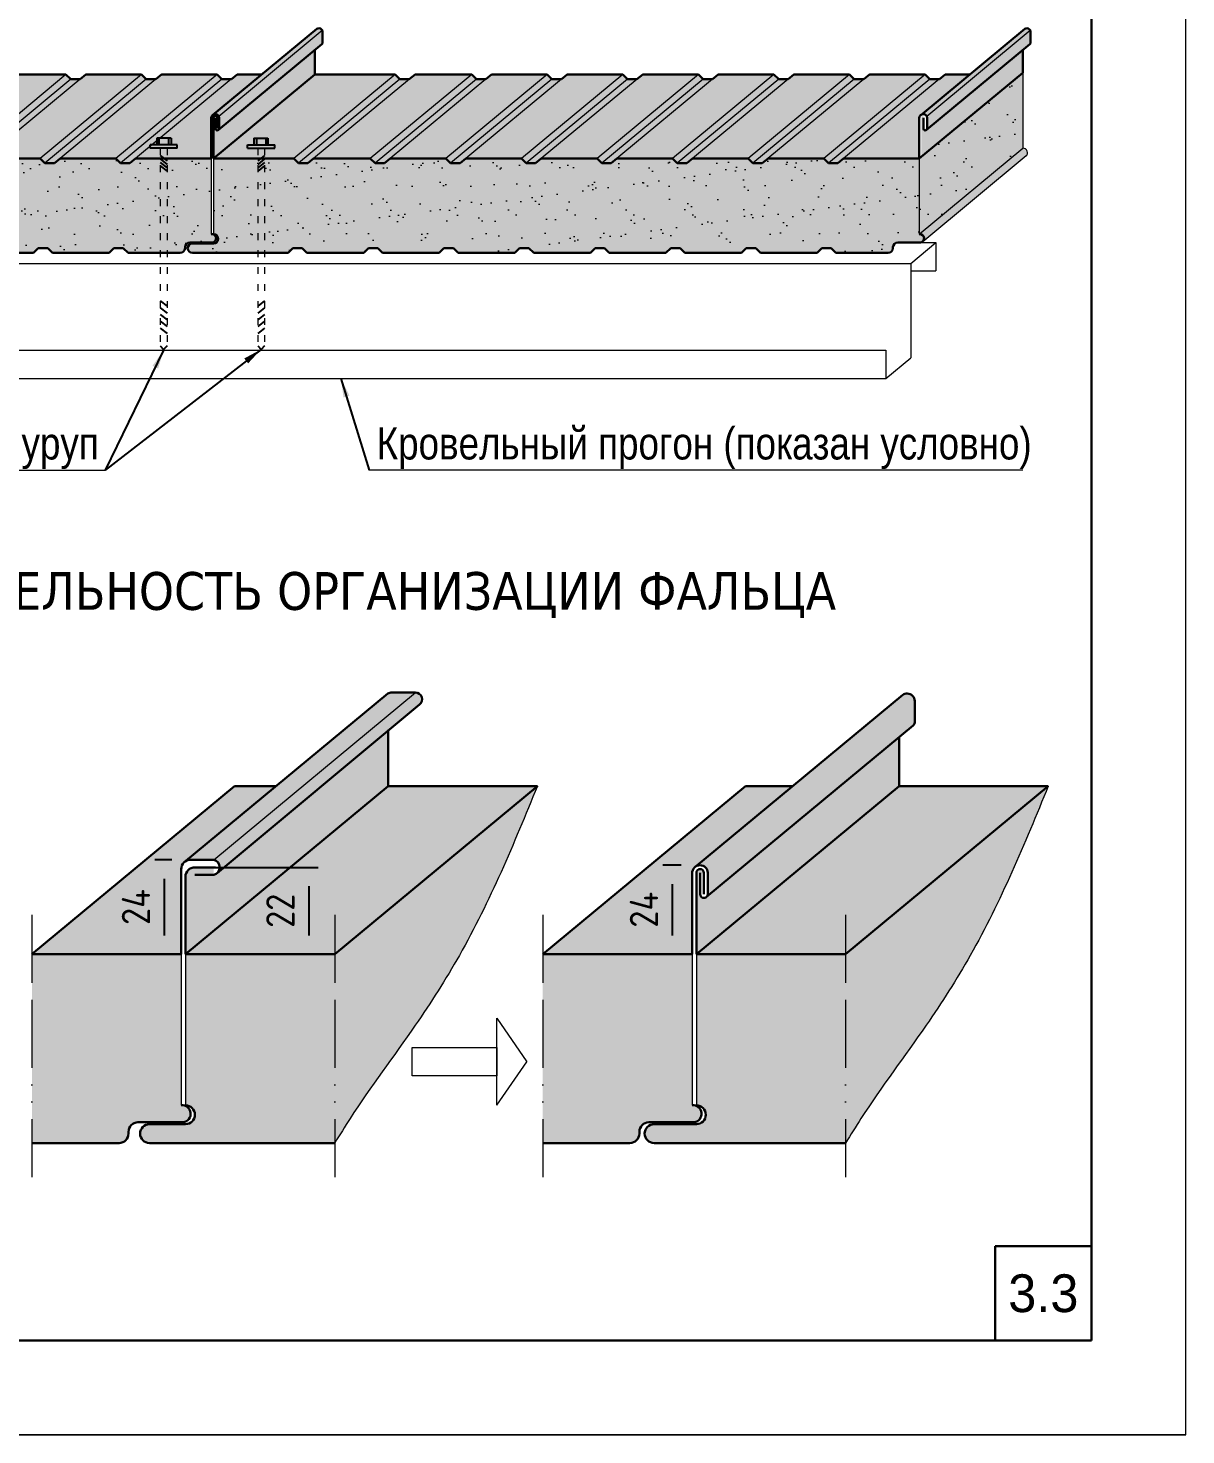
# Model space of a CAD drawing. Extents: x 5821 to 16321, y -13531 to 5774.
# Drawn here: x 8358 to 8971, y -4621 to -3876 of the extents above; entities that cross this region are included whole.
import ezdxf
from ezdxf.enums import TextEntityAlignment as Align

# ---------------------------------------------------------------- set-up
doc = ezdxf.new("R2010")
doc.units = 0
doc.header["$LTSCALE"] = 3
doc.linetypes.add('ACAD_ISO03W100', pattern=[30, 12, -18])
doc.linetypes.add('ACAD_ISO13W100', pattern=[36, 12, -3, 12, -3, 0, -3, 0, -3])
doc.layers.get('0').update_dxf_attribs({"linetype": 'CONTINUOUS', "lineweight": 30})
doc.layers.get('DEFPOINTS').update_dxf_attribs({"linetype": 'CONTINUOUS'})
doc.layers.add('new_fill', color=8, linetype='CONTINUOUS', lineweight=13)
doc.layers.add('RAZMER', color=7, linetype='CONTINUOUS', lineweight=9)
doc.layers.add('Прогон', color=7, linetype='CONTINUOUS')
doc.styles.add('LOGO', font='HATTEN.TTF')
doc.styles.add('ROMANS', font='romans.shx', dxfattribs={"width": 0.85})
doc.styles.get("Standard").update_dxf_attribs({"font": 'TAHOMA.TTF'})
doc.styles.add('style1', font='ARIALN.TTF')
doc.dimstyles.new('2.5', dxfattribs={"dimscale": 5, "dimtxt": 3, "dimasz": 2, "dimexe": 1, "dimexo": 2, "dimgap": 0, "dimtad": 0, "dimdec": 0, "dimlfac": 0.5, "dimzin": 9, "dimdsep": 46, "dimtxsty": 'ROMANS', "dimcen": -3, "dimdle": 1, "dimclrd": 256, "dimclre": 256, "dimclrt": 256, "dimadec": 0, "dimazin": 0, "dimtfac": 1, "dimtdec": 0, "dimtofl": 0, "dimtmove": 2, "dimatfit": 3, "dimfxl": 0, "dimtvp": 1, "dimtolj": 1, "dimtzin": 9, "dimarcsym": 0})
pattern_1 = [(37.5, (5333.775, -11545.398), (-0.629934, 19.268238), [0, -15.2, 0, -17, 0, -16.25]), (7.5, (5333.775, -11545.398), (17.69777, 28.22146), [0, -8.2, 0, -13.7, 0, -5.25]), (327.5, (5321.475, -11545.398), (31.14142, 0.05659), [0, -5, 0, -18, 0, -23.5]), (317.5, (5321.475, -11545.398), (30.06127, 8.776756), [0, -2.5, 0, -11.8, 0, -13.5])]

# ---------------------------------------------------------------- blocks, each defined once
blk = doc.blocks.new('*D1011')
at = {"layer": 'DEFPOINTS', "color": 0, "transparency": 16777216}
for p in [(8444.28, -4316.72), (8430.35, -4366.72), (8439.28, -4366.72)]:
    blk.add_point(p, dxfattribs=at)
at = {"layer": 'RAZMER', "lineweight": -2, "transparency": 16777216}
for p, q in [((8434.28, -4316.72), (8425.35, -4316.72)), ((8430.35, -4326.72), (8430.35, -4356.72)), ((8429.28, -4366.72), (8425.35, -4366.72))]:
    blk.add_line(p, q, dxfattribs=at)
at = {"layer": 'RAZMER', "transparency": 16777216}
for points in [[(8428.69, -4326.72), (8432.02, -4326.72), (8430.35, -4316.72)], [(8428.69, -4356.72), (8432.02, -4356.72), (8430.35, -4366.72)]]:
    blk.add_solid(points, dxfattribs=at)
at = {"layer": 'RAZMER', "transparency": 16777216, "insert": (8415.35, -4341.72), "char_height": 15, "attachment_point": 5, "rotation": 90, "style": 'ROMANS'}
blk.add_mtext('\\A1;24', dxfattribs=at)
blk = doc.blocks.new('*D1012')
at = {"layer": 'DEFPOINTS', "color": 0, "transparency": 16777216}
for p in [(8446.17, -4320.72), (8441.56, -4366.72), (8506.79, -4366.72)]:
    blk.add_point(p, dxfattribs=at)
at = {"layer": 'RAZMER', "lineweight": -2, "transparency": 16777216}
for p, q in [((8456.17, -4320.72), (8511.79, -4320.72)), ((8506.79, -4330.72), (8506.79, -4356.72)), ((8451.56, -4366.72), (8511.79, -4366.72))]:
    blk.add_line(p, q, dxfattribs=at)
at = {"layer": 'RAZMER', "transparency": 16777216}
for points in [[(8505.12, -4330.72), (8508.46, -4330.72), (8506.79, -4320.72)], [(8505.12, -4356.72), (8508.46, -4356.72), (8506.79, -4366.72)]]:
    blk.add_solid(points, dxfattribs=at)
at = {"layer": 'RAZMER', "transparency": 16777216, "insert": (8491.79, -4343.72), "char_height": 15, "attachment_point": 5, "rotation": 90, "style": 'ROMANS'}
blk.add_mtext('\\A1;22', dxfattribs=at)
blk = doc.blocks.new('*D1013')
at = {"layer": 'DEFPOINTS', "color": 0, "transparency": 16777216}
for p in [(8713.99, -4319.61), (8699.25, -4366.72), (8709.71, -4366.72)]:
    blk.add_point(p, dxfattribs=at)
at = {"layer": 'RAZMER', "lineweight": -2, "transparency": 16777216}
for p, q in [((8703.99, -4319.61), (8694.25, -4319.61)), ((8699.25, -4329.61), (8699.25, -4356.72)), ((8699.71, -4366.72), (8694.25, -4366.72))]:
    blk.add_line(p, q, dxfattribs=at)
at = {"layer": 'RAZMER', "transparency": 16777216}
for points in [[(8697.58, -4329.61), (8700.92, -4329.61), (8699.25, -4319.61)], [(8697.58, -4356.72), (8700.92, -4356.72), (8699.25, -4366.72)]]:
    blk.add_solid(points, dxfattribs=at)
at = {"layer": 'RAZMER', "transparency": 16777216, "insert": (8684.25, -4343.17), "char_height": 15, "attachment_point": 5, "rotation": 90, "style": 'ROMANS'}
blk.add_mtext('\\A1;24', dxfattribs=at)

msp = doc.modelspace()

# ---------------------------------------------------------------- hatches: boundary and pattern name
at = {"layer": 'new_fill'}
h = msp.add_hatch(color=256, dxfattribs=at)
h.set_gradient(color1=(51, 127, 153), one_color=1, tint=1)
h.paths.add_polyline_path([(8513.76, -3884.86, 0.242808), (8514.18, -3884.05), (8514.18, -3878.39, 0.414214), (8512.18, -3876.39, 0.142541), (8511.04, -3876.72), (8456.19, -3922.21, -0.150998), (8457.39, -3921.84, -0.414214), (8459.39, -3923.84), (8459.39, -3929.5, -0.198935), (8459.1, -3930.21)])
h = msp.add_hatch(color=256, dxfattribs=at)
h.set_gradient(color1=(51, 127, 153), one_color=1, tint=1)
h.paths.add_polyline_path([(8888.51, -3884.86, 0.242808), (8888.93, -3884.04), (8888.93, -3878.38, 0.414214), (8886.93, -3876.38, 0.142541), (8885.78, -3876.72), (8830.93, -3922.21, -0.150998), (8832.14, -3921.84, -0.414214), (8834.14, -3923.84), (8834.14, -3929.5, -0.198935), (8833.85, -3930.21)])
h = msp.add_hatch(color=256, dxfattribs=at)
h.set_gradient(color1=(51, 127, 153), one_color=1, tint=1, name='CYLINDER')
h.paths.add_polyline_path([(8510.04, -3900.88), (8510.04, -3887.95), (8459.05, -3930.25, -0.645236), (8457.39, -3929.5), (8457.39, -3923.84), (8457.39, -3922.84, 0.414214), (8456.39, -3923.84), (8456.39, -3945.39)])
h = msp.add_hatch(color=256, dxfattribs=at)
h.set_gradient(color1=(51, 127, 153), one_color=1, tint=1, name='CYLINDER')
h.paths.add_polyline_path([(8884.79, -3900.88), (8884.79, -3887.95), (8833.8, -3930.25, -0.645236), (8832.14, -3929.5), (8832.14, -3923.84), (8832.14, -3922.84, 0.414214), (8831.14, -3923.84), (8831.14, -3945.39)])
h = msp.add_hatch(color=256, dxfattribs=at)
h.set_gradient(color1=(51, 127, 153), one_color=1, tint=1, name='CYLINDER')
h.paths.add_polyline_path([(8481.91, -3900.88), (8468.93, -3900.88), (8465.91, -3903.38), (8460.86, -3903.38), (8458.36, -3900.88), (8428.88, -3900.88), (8425.86, -3903.38), (8420.81, -3903.38), (8418.31, -3900.88), (8388.83, -3900.88), (8385.81, -3903.38), (8380.81, -3903.38), (8378.31, -3900.88), (8348.83, -3900.88), (8345.81, -3903.38), (8340.81, -3903.38), (8338.31, -3900.88), (8308.83, -3900.88), (8305.81, -3903.38), (8300.81, -3903.38), (8298.31, -3900.88), (8268.83, -3900.88), (8265.81, -3903.38), (8260.81, -3903.38), (8258.31, -3900.88), (8228.83, -3900.88), (8225.81, -3903.38), (8220.81, -3903.38), (8218.31, -3900.88), (8188.31, -3900.88), (8185.3, -3903.38), (8180.3, -3903.38), (8177.8, -3900.88), (8135.3, -3900.88), (8081.65, -3945.39), (8124.15, -3945.39), (8126.65, -3947.89), (8131.65, -3947.89), (8134.66, -3945.39), (8164.66, -3945.39), (8167.16, -3947.89), (8172.16, -3947.89), (8175.18, -3945.39), (8204.66, -3945.39), (8207.16, -3947.89), (8212.16, -3947.89), (8215.18, -3945.39), (8244.66, -3945.39), (8247.16, -3947.89), (8252.16, -3947.89), (8255.18, -3945.39), (8284.66, -3945.39), (8287.16, -3947.89), (8292.16, -3947.89), (8295.18, -3945.39), (8324.66, -3945.39), (8327.16, -3947.89), (8332.16, -3947.89), (8335.18, -3945.39), (8364.66, -3945.39), (8367.16, -3947.89), (8372.16, -3947.89), (8375.18, -3945.39), (8404.66, -3945.39), (8407.16, -3947.89), (8412.16, -3947.89), (8415.18, -3945.39), (8455.25, -3945.39), (8455.25, -3923.98, -0.256527), (8456.24, -3922.17)])
h = msp.add_hatch(color=256, dxfattribs=at)
h.set_gradient(color1=(51, 127, 153), one_color=1, tint=1, name='CYLINDER')
h.paths.add_polyline_path([(8856.66, -3900.88), (8843.67, -3900.88), (8840.66, -3903.38), (8835.61, -3903.38), (8833.11, -3900.88), (8803.62, -3900.88), (8800.61, -3903.38), (8795.56, -3903.38), (8793.06, -3900.88), (8763.57, -3900.88), (8760.56, -3903.38), (8755.56, -3903.38), (8753.06, -3900.88), (8723.57, -3900.88), (8720.56, -3903.38), (8715.56, -3903.38), (8713.06, -3900.88), (8683.57, -3900.88), (8680.56, -3903.38), (8675.56, -3903.38), (8673.06, -3900.88), (8643.57, -3900.88), (8640.56, -3903.38), (8635.56, -3903.38), (8633.06, -3900.88), (8603.57, -3900.88), (8600.56, -3903.38), (8595.56, -3903.38), (8593.06, -3900.88), (8563.06, -3900.88), (8560.05, -3903.38), (8555.05, -3903.38), (8552.55, -3900.88), (8510.05, -3900.88), (8456.4, -3945.39), (8498.9, -3945.39), (8501.4, -3947.89), (8506.4, -3947.89), (8509.41, -3945.39), (8539.41, -3945.39), (8541.91, -3947.89), (8546.91, -3947.89), (8549.92, -3945.39), (8579.41, -3945.39), (8581.91, -3947.89), (8586.91, -3947.89), (8589.92, -3945.39), (8619.41, -3945.39), (8621.91, -3947.89), (8626.91, -3947.89), (8629.92, -3945.39), (8659.41, -3945.39), (8661.91, -3947.89), (8666.91, -3947.89), (8669.92, -3945.39), (8699.41, -3945.39), (8701.91, -3947.89), (8706.91, -3947.89), (8709.92, -3945.39), (8739.41, -3945.39), (8741.91, -3947.89), (8746.91, -3947.89), (8749.92, -3945.39), (8779.41, -3945.39), (8781.91, -3947.89), (8786.91, -3947.89), (8789.92, -3945.39), (8830, -3945.39), (8830, -3923.98, -0.256527), (8830.99, -3922.17)])
msp.add_hatch(color=9, dxfattribs=at).paths.add_polyline_path([(8884.79, -3899.94), (8830, -3945.39), (8830, -3985.4), (8884.79, -3939.94)])
h = msp.add_hatch(color=256, dxfattribs=at)
h.set_gradient(color1=(51, 127, 153), one_color=1, tint=1)
h.paths.add_polyline_path([(8886.65, -3943.79, 0.706652), (8884.79, -3939.95), (8830, -3985.4), (8830, -3985.4, -0.706058), (8831.86, -3989.24)])
h = msp.add_hatch(color=256, dxfattribs=at)
h.set_gradient(color1=(173, 173, 173), one_color=1, tint=1, name='CYLINDER')
h.paths.add_polyline_path([(8455.25, -3945.39), (8415.18, -3945.39), (8412.16, -3947.89), (8407.16, -3947.89), (8404.66, -3945.39), (8375.18, -3945.39), (8372.16, -3947.89), (8367.16, -3947.89), (8364.66, -3945.39), (8335.18, -3945.39), (8332.16, -3947.89), (8327.16, -3947.89), (8324.66, -3945.39), (8295.18, -3945.39), (8292.16, -3947.89), (8287.16, -3947.89), (8284.66, -3945.39), (8255.18, -3945.39), (8252.16, -3947.89), (8247.16, -3947.89), (8244.66, -3945.39), (8215.18, -3945.39), (8212.16, -3947.89), (8207.16, -3947.89), (8204.66, -3945.39), (8175.18, -3945.39), (8172.16, -3947.89), (8167.16, -3947.89), (8164.66, -3945.39), (8134.66, -3945.39), (8131.65, -3947.89), (8126.65, -3947.89), (8124.15, -3945.39), (8081.65, -3945.39), (8081.65, -3985.39, -1), (8081.65, -3990.39), (8072.15, -3990.39, 1), (8072.15, -3995.39), (8121.15, -3995.39), (8123.65, -3992.89), (8128.65, -3992.89), (8131.15, -3995.39), (8161.15, -3995.39), (8163.65, -3992.89), (8168.65, -3992.89), (8171.15, -3995.39), (8201.15, -3995.39), (8203.65, -3992.89), (8208.65, -3992.89), (8211.15, -3995.39), (8241.15, -3995.39), (8243.65, -3992.89), (8248.65, -3992.89), (8251.15, -3995.39), (8281.15, -3995.39), (8283.65, -3992.89), (8288.65, -3992.89), (8291.15, -3995.39), (8321.15, -3995.39), (8323.65, -3992.89), (8328.65, -3992.89), (8331.15, -3995.39), (8361.15, -3995.39), (8363.65, -3992.89), (8368.65, -3992.89), (8371.15, -3995.39), (8401.15, -3995.39), (8403.65, -3992.89), (8408.65, -3992.89), (8411.15, -3995.39), (8438.82, -3995.39, 0.414214), (8441.32, -3992.89), (8441.32, -3992.39, -0.414214), (8443.82, -3989.89), (8455.82, -3989.89, 0.976912), (8455.29, -3985.4, 0.003923), (8455.25, -3985.4)])
h = msp.add_hatch(color=256, dxfattribs=at)
h.set_gradient(color1=(173, 173, 173), one_color=1, tint=1, name='CYLINDER')
h.paths.add_polyline_path([(8830, -3945.39), (8789.92, -3945.39), (8786.91, -3947.89), (8781.91, -3947.89), (8779.41, -3945.39), (8749.92, -3945.39), (8746.91, -3947.89), (8741.91, -3947.89), (8739.41, -3945.39), (8709.92, -3945.39), (8706.91, -3947.89), (8701.91, -3947.89), (8699.41, -3945.39), (8669.92, -3945.39), (8666.91, -3947.89), (8661.91, -3947.89), (8659.41, -3945.39), (8629.92, -3945.39), (8626.91, -3947.89), (8621.91, -3947.89), (8619.41, -3945.39), (8589.92, -3945.39), (8586.91, -3947.89), (8581.91, -3947.89), (8579.41, -3945.39), (8549.92, -3945.39), (8546.91, -3947.89), (8541.91, -3947.89), (8539.41, -3945.39), (8509.41, -3945.39), (8506.4, -3947.89), (8501.4, -3947.89), (8498.9, -3945.39), (8456.4, -3945.39), (8456.39, -3945.39), (8456.39, -3985.39, -1), (8456.39, -3990.39), (8445.21, -3990.39, 1), (8445.21, -3995.39), (8495.89, -3995.39), (8498.39, -3992.89), (8503.39, -3992.89), (8505.89, -3995.39), (8535.89, -3995.39), (8538.39, -3992.89), (8543.39, -3992.89), (8545.89, -3995.39), (8575.89, -3995.39), (8578.39, -3992.89), (8583.39, -3992.89), (8585.89, -3995.39), (8615.89, -3995.39), (8618.39, -3992.89), (8623.39, -3992.89), (8625.89, -3995.39), (8655.89, -3995.39), (8658.39, -3992.89), (8663.39, -3992.89), (8665.89, -3995.39), (8695.89, -3995.39), (8698.39, -3992.89), (8703.39, -3992.89), (8705.89, -3995.39), (8735.89, -3995.39), (8738.39, -3992.89), (8743.39, -3992.89), (8745.89, -3995.39), (8775.89, -3995.39), (8778.39, -3992.89), (8783.39, -3992.89), (8785.89, -3995.39), (8813.57, -3995.39, 0.414214), (8816.07, -3992.89), (8816.07, -3992.39, -0.414214), (8818.57, -3989.89), (8830.57, -3989.89, 0.113046), (8831.51, -3989.53), (8831.86, -3989.24, 0.706652), (8830, -3985.4), (8830, -3985.4)])
h = msp.add_hatch(color=256, dxfattribs=at)
h.set_gradient(color1=(51, 127, 153), one_color=1, tint=1, name='CYLINDER')
h.paths.add_polyline_path([(8563.24, -4228.11), (8550.87, -4228.11, 0.114948), (8548.66, -4228.63), (8456.49, -4305.11), (8456.49, -4316.72)], flags=17)
h.paths.add_polyline_path([(8565.43, -4234.53, 0.713499), (8563.24, -4228.11), (8456.49, -4316.72, -0.607917), (8458.36, -4323.75)])
h.paths.add_polyline_path([(8456.49, -4305.11), (8441.46, -4317.59, -0.151119), (8444.28, -4316.72), (8456.49, -4316.72)])
h = msp.add_hatch(color=256, dxfattribs=at)
h.set_gradient(color1=(51, 127, 153), one_color=1, tint=1, name='CYLINDER')
h.paths.add_polyline_path([(8826.72, -4245.65, 0.242808), (8827.57, -4244.02), (8827.57, -4232.7, 0.414214), (8823.57, -4228.7, 0.142541), (8821.27, -4229.37), (8711.57, -4320.36, -0.150998), (8713.99, -4319.61, -0.414214), (8717.99, -4323.61), (8717.99, -4334.93, -0.198935), (8717.4, -4336.35)])
h = msp.add_hatch(color=256, dxfattribs=at)
h.set_gradient(color1=(51, 127, 153), one_color=1, tint=1, name='CYLINDER')
h.paths.add_polyline_path([(8548.86, -4277.69), (8548.86, -4248.34), (8458.36, -4323.75, -0.130185), (8456.49, -4324.72), (8456.49, -4320.72), (8446.56, -4320.72, 0.414214), (8441.56, -4325.72), (8441.56, -4366.72)])
h = msp.add_hatch(color=256, dxfattribs=at)
h.set_gradient(color1=(51, 127, 153), one_color=1, tint=1, name='CYLINDER')
h.paths.add_polyline_path([(8763.6, -4323.89), (8732.42, -4323.89), (8717.4, -4336.35, -0.668147), (8713.99, -4334.93), (8713.99, -4323.89), (8715.99, -4323.89), (8715.99, -4323.61, 1), (8711.99, -4323.61), (8711.99, -4366.72)])
h.paths.add_polyline_path([(8819.29, -4277.69), (8819.29, -4251.82), (8732.42, -4323.89), (8763.6, -4323.89)])
h = msp.add_hatch(color=256, dxfattribs=at)
h.set_gradient(color1=(51, 127, 153), one_color=1, tint=1, name='CYLINDER')
h.paths.add_polyline_path([(8439.28, -4321.72, -0.247596), (8441.46, -4317.59), (8489.54, -4277.69), (8467.58, -4277.69), (8360.28, -4366.72), (8439.28, -4366.72)])
h.paths.add_polyline_path([(8404.1, -4355.79), (8404.1, -4327.65), (8426.6, -4327.65), (8426.6, -4355.79)], flags=24)
h = msp.add_hatch(color=256, dxfattribs=at)
h.set_gradient(color1=(51, 127, 153), one_color=1, tint=1, name='CYLINDER')
h.paths.add_polyline_path([(8627.86, -4277.69), (8548.86, -4277.69), (8441.56, -4366.72), (8520.56, -4366.72)])
h.paths.add_polyline_path([(8480.54, -4357.79), (8480.54, -4329.65), (8503.04, -4329.65), (8503.04, -4357.79)], flags=24)
h = msp.add_hatch(color=256, dxfattribs=at)
h.set_gradient(color1=(173, 173, 173), one_color=1, tint=1)
edge = h.paths.add_edge_path()
edge.add_spline(control_points=[(8520.56, -4466.72), (8523.24, -4462.37), (8536.49, -4440.95), (8560.6, -4409.25), (8597.2, -4352.28), (8615.31, -4308.21), (8627.85, -4277.7)], knot_values=[0, 0, 0, 0, 15.326075, 75.547018, 119.362794, 218.027597, 218.027597, 218.027597, 218.027597], degree=3, periodic=0)
edge.add_line((8627.85, -4277.7), (8520.56, -4366.72))
edge.add_line((8520.56, -4366.72), (8520.56, -4466.72))
h = msp.add_hatch(color=256, dxfattribs=at)
h.set_gradient(color1=(51, 127, 153), one_color=1, tint=1, name='CYLINDER')
h.paths.add_polyline_path([(8709.71, -4323.89, -0.247722), (8711.57, -4320.36), (8763.01, -4277.69), (8738.01, -4277.69), (8630.71, -4366.72), (8709.71, -4366.72)])
h.paths.add_polyline_path([(8673, -4357.24), (8673, -4329.09), (8695.5, -4329.09), (8695.5, -4357.24)], flags=24)
h = msp.add_hatch(color=256, dxfattribs=at)
h.set_gradient(color1=(51, 127, 153), one_color=1, tint=1, name='CYLINDER')
h.paths.add_polyline_path([(8898.29, -4277.69), (8819.29, -4277.69), (8711.99, -4366.72), (8790.99, -4366.72)])
h = msp.add_hatch(color=256, dxfattribs=at)
h.set_gradient(color1=(173, 173, 173), one_color=1, tint=1)
edge = h.paths.add_edge_path()
edge.add_spline(control_points=[(8790.99, -4466.71), (8793.68, -4462.37), (8806.92, -4440.94), (8831.03, -4409.24), (8867.63, -4352.27), (8885.75, -4308.21), (8898.29, -4277.69)], knot_values=[0, 0, 0, 0, 15.326075, 75.547018, 119.362794, 218.027597, 218.027597, 218.027597, 218.027597], degree=3, periodic=0)
edge.add_line((8898.29, -4277.69), (8790.99, -4366.71))
edge.add_line((8790.99, -4366.71), (8790.99, -4466.71))
h = msp.add_hatch(color=256, dxfattribs=at)
h.set_gradient(color1=(173, 173, 173), one_color=1, tint=1, name='CYLINDER')
h.paths.add_polyline_path([(8439.28, -4366.72), (8360.28, -4366.72), (8360.28, -4466.72), (8406.41, -4466.72, 0.414214), (8411.41, -4461.72), (8411.41, -4460.72, -0.414214), (8416.41, -4455.72), (8440.42, -4455.72, 0.989527), (8439.23, -4446.74, -0.002492), (8439.28, -4446.74)])
h.paths.add_polyline_path([(8520.56, -4366.72), (8441.56, -4366.72), (8441.56, -4446.72, -1), (8441.56, -4456.72), (8422.55, -4456.72, 1), (8422.55, -4466.72), (8520.56, -4466.72)])
h = msp.add_hatch(color=256, dxfattribs=at)
h.set_gradient(color1=(173, 173, 173), one_color=1, tint=1, name='CYLINDER')
h.paths.add_polyline_path([(8709.71, -4366.72), (8630.71, -4366.72), (8630.71, -4466.72), (8676.84, -4466.72, 0.414214), (8681.84, -4461.72), (8681.84, -4460.72, -0.414214), (8686.84, -4455.72), (8710.85, -4455.72, 0.986885), (8709.69, -4446.74, -0.001155), (8709.71, -4446.74)])
h.paths.add_polyline_path([(8790.99, -4366.72), (8711.99, -4366.72), (8711.99, -4446.72, -1), (8711.99, -4456.72), (8689.62, -4456.72, 1), (8689.62, -4466.72), (8790.99, -4466.72)])
at = {"layer": 'RAZMER'}
h = msp.add_hatch(dxfattribs=at)
h.set_pattern_fill('AR-SAND', color=256, scale=10, style=0)
h.set_pattern_definition(pattern_1)
h.paths.add_polyline_path([(8884.79, -3899.94), (8830, -3945.39), (8830, -3985.4), (8884.79, -3939.94)])
h = msp.add_hatch(dxfattribs=at)
h.set_pattern_fill('AR-SAND', color=256, scale=10, style=0)
h.set_pattern_definition(pattern_1)
h.paths.add_polyline_path([(8455.25, -3945.39), (8415.18, -3945.39), (8412.16, -3947.89), (8407.16, -3947.89), (8404.66, -3945.39), (8375.18, -3945.39), (8372.16, -3947.89), (8367.16, -3947.89), (8364.66, -3945.39), (8335.18, -3945.39), (8332.16, -3947.89), (8327.16, -3947.89), (8324.66, -3945.39), (8295.18, -3945.39), (8292.16, -3947.89), (8287.16, -3947.89), (8284.66, -3945.39), (8255.18, -3945.39), (8252.16, -3947.89), (8247.16, -3947.89), (8244.66, -3945.39), (8215.18, -3945.39), (8212.16, -3947.89), (8207.16, -3947.89), (8204.66, -3945.39), (8175.18, -3945.39), (8172.16, -3947.89), (8167.16, -3947.89), (8164.66, -3945.39), (8134.66, -3945.39), (8131.65, -3947.89), (8126.65, -3947.89), (8124.15, -3945.39), (8081.65, -3945.39), (8081.65, -3985.39, -1), (8081.65, -3990.39), (8072.15, -3990.39, 1), (8072.15, -3995.39), (8121.15, -3995.39), (8123.65, -3992.89), (8128.65, -3992.89), (8131.15, -3995.39), (8161.15, -3995.39), (8163.65, -3992.89), (8168.65, -3992.89), (8171.15, -3995.39), (8201.15, -3995.39), (8203.65, -3992.89), (8208.65, -3992.89), (8211.15, -3995.39), (8241.15, -3995.39), (8243.65, -3992.89), (8248.65, -3992.89), (8251.15, -3995.39), (8281.15, -3995.39), (8283.65, -3992.89), (8288.65, -3992.89), (8291.15, -3995.39), (8321.15, -3995.39), (8323.65, -3992.89), (8328.65, -3992.89), (8331.15, -3995.39), (8361.15, -3995.39), (8363.65, -3992.89), (8368.65, -3992.89), (8371.15, -3995.39), (8401.15, -3995.39), (8403.65, -3992.89), (8408.65, -3992.89), (8411.15, -3995.39), (8438.82, -3995.39, 0.414214), (8441.32, -3992.89), (8441.32, -3992.39, -0.414214), (8443.82, -3989.89), (8455.82, -3989.89, 0.976912), (8455.29, -3985.4, 0.003923), (8455.25, -3985.4)])
h = msp.add_hatch(dxfattribs=at)
h.set_pattern_fill('AR-SAND', color=256, scale=10, style=0)
h.set_pattern_definition(pattern_1)
h.paths.add_polyline_path([(8830, -3945.39), (8789.92, -3945.39), (8786.91, -3947.89), (8781.91, -3947.89), (8779.41, -3945.39), (8749.92, -3945.39), (8746.91, -3947.89), (8741.91, -3947.89), (8739.41, -3945.39), (8709.92, -3945.39), (8706.91, -3947.89), (8701.91, -3947.89), (8699.41, -3945.39), (8669.92, -3945.39), (8666.91, -3947.89), (8661.91, -3947.89), (8659.41, -3945.39), (8629.92, -3945.39), (8626.91, -3947.89), (8621.91, -3947.89), (8619.41, -3945.39), (8589.92, -3945.39), (8586.91, -3947.89), (8581.91, -3947.89), (8579.41, -3945.39), (8549.92, -3945.39), (8546.91, -3947.89), (8541.91, -3947.89), (8539.41, -3945.39), (8509.41, -3945.39), (8506.4, -3947.89), (8501.4, -3947.89), (8498.9, -3945.39), (8456.4, -3945.39), (8456.39, -3945.39), (8456.39, -3985.39, -1), (8456.39, -3990.39), (8445.21, -3990.39, 1), (8445.21, -3995.39), (8495.89, -3995.39), (8498.39, -3992.89), (8503.39, -3992.89), (8505.89, -3995.39), (8535.89, -3995.39), (8538.39, -3992.89), (8543.39, -3992.89), (8545.89, -3995.39), (8575.89, -3995.39), (8578.39, -3992.89), (8583.39, -3992.89), (8585.89, -3995.39), (8615.89, -3995.39), (8618.39, -3992.89), (8623.39, -3992.89), (8625.89, -3995.39), (8655.89, -3995.39), (8658.39, -3992.89), (8663.39, -3992.89), (8665.89, -3995.39), (8695.89, -3995.39), (8698.39, -3992.89), (8703.39, -3992.89), (8705.89, -3995.39), (8735.89, -3995.39), (8738.39, -3992.89), (8743.39, -3992.89), (8745.89, -3995.39), (8775.89, -3995.39), (8778.39, -3992.89), (8783.39, -3992.89), (8785.89, -3995.39), (8813.57, -3995.39, 0.414214), (8816.07, -3992.89), (8816.07, -3992.39, -0.414214), (8818.57, -3989.89), (8830.57, -3989.89, 0.113046), (8831.51, -3989.53), (8831.86, -3989.24, 0.706652), (8830, -3985.4), (8830, -3985.4)])

# ---------------------------------------------------------------- linework, layer by layer
at = {"color": 1}
for p, q in [((8921.09, -3209.09), (8921.09, -4571.24)), ((8870.18, -4521.24), (8921.09, -4521.24)), ((8870.18, -4521.24), (8870.18, -4571.24)), ((8046.09, -4571.24), (8921.09, -4571.24))]:
    msp.add_line(p, q, dxfattribs=at)
for p, q in [((8455.88, -3922.47), (8511.04, -3876.72)), ((8514.18, -3878.39), (8514.18, -3884.05)), ((8830.58, -3922.52), (8885.78, -3876.72)), ((8888.93, -3878.38), (8888.93, -3884.04)), ((8513.76, -3884.86), (8459.1, -3930.21)), ((8510.04, -3900.88), (8510.04, -3887.95)), ((8888.51, -3884.86), (8833.8, -3930.25)), ((8884.79, -3899.94), (8884.79, -3887.94)), ((8348.83, -3900.88), (8378.31, -3900.88)), ((8378.31, -3900.88), (8380.81, -3903.38)), ((8380.81, -3903.38), (8385.81, -3903.38)), ((8388.83, -3900.88), (8385.81, -3903.38)), ((8388.83, -3900.88), (8418.31, -3900.88)), ((8418.31, -3900.88), (8420.81, -3903.38)), ((8420.81, -3903.38), (8425.81, -3903.38)), ((8428.88, -3900.88), (8425.86, -3903.38)), ((8428.88, -3900.88), (8458.36, -3900.88)), ((8456.39, -3945.39), (8510.04, -3900.88)), ((8458.36, -3900.88), (8460.86, -3903.38)), ((8460.86, -3903.38), (8465.86, -3903.38)), ((8468.93, -3900.88), (8465.91, -3903.38)), ((8468.93, -3900.88), (8481.91, -3900.88)), ((8510.05, -3900.88), (8552.55, -3900.88)), ((8552.55, -3900.88), (8555.05, -3903.38)), ((8555.05, -3903.38), (8560.05, -3903.38)), ((8560.05, -3903.38), (8563.06, -3900.88)), ((8563.06, -3900.88), (8593.06, -3900.88)), ((8593.06, -3900.88), (8595.56, -3903.38)), ((8595.56, -3903.38), (8600.56, -3903.38)), ((8603.57, -3900.88), (8600.56, -3903.38)), ((8603.57, -3900.88), (8633.06, -3900.88)), ((8633.06, -3900.88), (8635.56, -3903.38)), ((8635.56, -3903.38), (8640.56, -3903.38)), ((8643.57, -3900.88), (8640.56, -3903.38)), ((8643.57, -3900.88), (8673.06, -3900.88)), ((8673.06, -3900.88), (8675.56, -3903.38)), ((8675.56, -3903.38), (8680.56, -3903.38)), ((8683.57, -3900.88), (8680.56, -3903.38)), ((8683.57, -3900.88), (8713.06, -3900.88)), ((8713.06, -3900.88), (8715.56, -3903.38)), ((8715.56, -3903.38), (8720.56, -3903.38)), ((8723.57, -3900.88), (8720.56, -3903.38)), ((8723.57, -3900.88), (8753.06, -3900.88)), ((8753.06, -3900.88), (8755.56, -3903.38)), ((8755.56, -3903.38), (8760.56, -3903.38)), ((8763.57, -3900.88), (8760.56, -3903.38)), ((8763.57, -3900.88), (8793.06, -3900.88)), ((8793.06, -3900.88), (8795.56, -3903.38)), ((8795.56, -3903.38), (8800.56, -3903.38)), ((8803.62, -3900.88), (8800.61, -3903.38)), ((8803.62, -3900.88), (8833.11, -3900.88)), ((8830, -3945.39), (8884.79, -3899.94)), ((8833.11, -3900.88), (8835.61, -3903.38)), ((8835.61, -3903.38), (8840.61, -3903.38)), ((8843.67, -3900.88), (8840.66, -3903.38)), ((8843.67, -3900.88), (8856.66, -3900.88)), ((8455.25, -3945.39), (8455.25, -3923.98)), ((8456.39, -3945.39), (8456.39, -3923.84)), ((8457.39, -3929.5), (8457.39, -3923.84)), ((8458.39, -3929.5), (8458.39, -3923.84)), ((8459.39, -3923.84), (8459.39, -3929.5)), ((8830, -3945.39), (8830, -3923.98)), ((8832.14, -3929.5), (8832.14, -3923.84)), ((8834.14, -3923.84), (8834.14, -3929.5)), ((8335.18, -3945.39), (8364.66, -3945.39)), ((8364.66, -3945.39), (8367.16, -3947.89)), ((8367.16, -3947.89), (8372.16, -3947.89)), ((8375.18, -3945.39), (8372.16, -3947.89)), ((8375.18, -3945.39), (8404.66, -3945.39)), ((8404.66, -3945.39), (8407.16, -3947.89)), ((8407.16, -3947.89), (8412.16, -3947.89)), ((8415.18, -3945.39), (8412.16, -3947.89)), ((8415.18, -3945.39), (8455.25, -3945.39)), ((8456.4, -3945.39), (8498.9, -3945.39)), ((8498.9, -3945.39), (8501.4, -3947.89)), ((8501.4, -3947.89), (8506.4, -3947.89)), ((8509.41, -3945.39), (8506.4, -3947.89)), ((8509.41, -3945.39), (8539.41, -3945.39)), ((8539.41, -3945.39), (8541.91, -3947.89)), ((8541.91, -3947.89), (8546.91, -3947.89)), ((8549.92, -3945.39), (8546.91, -3947.89)), ((8549.92, -3945.39), (8579.41, -3945.39)), ((8579.41, -3945.39), (8581.91, -3947.89)), ((8581.91, -3947.89), (8586.91, -3947.89)), ((8589.92, -3945.39), (8586.91, -3947.89)), ((8589.92, -3945.39), (8619.41, -3945.39)), ((8619.41, -3945.39), (8621.91, -3947.89)), ((8621.91, -3947.89), (8626.91, -3947.89)), ((8629.92, -3945.39), (8626.91, -3947.89)), ((8629.92, -3945.39), (8659.41, -3945.39)), ((8659.41, -3945.39), (8661.91, -3947.89)), ((8661.91, -3947.89), (8666.91, -3947.89)), ((8669.92, -3945.39), (8666.91, -3947.89)), ((8669.92, -3945.39), (8699.41, -3945.39)), ((8699.41, -3945.39), (8701.91, -3947.89)), ((8701.91, -3947.89), (8706.91, -3947.89)), ((8709.92, -3945.39), (8706.91, -3947.89)), ((8709.92, -3945.39), (8739.41, -3945.39)), ((8739.41, -3945.39), (8741.91, -3947.89)), ((8741.91, -3947.89), (8746.91, -3947.89)), ((8749.92, -3945.39), (8746.91, -3947.89)), ((8749.92, -3945.39), (8779.41, -3945.39)), ((8779.41, -3945.39), (8781.91, -3947.89)), ((8781.91, -3947.89), (8786.91, -3947.89)), ((8789.92, -3945.39), (8786.91, -3947.89)), ((8789.92, -3945.39), (8830, -3945.39)), ((8441.32, -3992.39), (8441.32, -3992.89)), ((8443.82, -3989.89), (8455.82, -3989.89)), ((8445.21, -3990.39), (8456.39, -3990.39)), ((8816.07, -3992.39), (8816.07, -3992.89)), ((8818.57, -3989.89), (8830.57, -3989.89)), ((8331.15, -3995.39), (8361.15, -3995.39)), ((8361.15, -3995.39), (8363.65, -3992.89)), ((8363.65, -3992.89), (8368.65, -3992.89)), ((8371.15, -3995.39), (8368.65, -3992.89)), ((8371.15, -3995.39), (8401.15, -3995.39)), ((8401.15, -3995.39), (8403.65, -3992.89)), ((8403.65, -3992.89), (8408.65, -3992.89)), ((8411.15, -3995.39), (8408.65, -3992.89)), ((8438.82, -3995.39), (8411.15, -3995.39)), ((8495.89, -3995.39), (8445.21, -3995.39)), ((8495.89, -3995.39), (8498.39, -3992.89)), ((8498.39, -3992.89), (8503.39, -3992.89)), ((8505.89, -3995.39), (8503.39, -3992.89)), ((8505.89, -3995.39), (8535.89, -3995.39)), ((8535.89, -3995.39), (8538.39, -3992.89)), ((8538.39, -3992.89), (8543.39, -3992.89)), ((8545.89, -3995.39), (8543.39, -3992.89)), ((8545.89, -3995.39), (8575.89, -3995.39)), ((8575.89, -3995.39), (8578.39, -3992.89)), ((8578.39, -3992.89), (8583.39, -3992.89)), ((8585.89, -3995.39), (8583.39, -3992.89)), ((8585.89, -3995.39), (8615.89, -3995.39)), ((8615.89, -3995.39), (8618.39, -3992.89)), ((8618.39, -3992.89), (8623.39, -3992.89)), ((8625.89, -3995.39), (8623.39, -3992.89)), ((8625.89, -3995.39), (8655.89, -3995.39)), ((8655.89, -3995.39), (8658.39, -3992.89)), ((8658.39, -3992.89), (8663.39, -3992.89)), ((8665.89, -3995.39), (8663.39, -3992.89)), ((8665.89, -3995.39), (8695.89, -3995.39)), ((8695.89, -3995.39), (8698.39, -3992.89)), ((8698.39, -3992.89), (8703.39, -3992.89)), ((8705.89, -3995.39), (8703.39, -3992.89)), ((8705.89, -3995.39), (8735.89, -3995.39)), ((8735.89, -3995.39), (8738.39, -3992.89)), ((8738.39, -3992.89), (8743.39, -3992.89)), ((8745.89, -3995.39), (8743.39, -3992.89)), ((8745.89, -3995.39), (8775.89, -3995.39)), ((8775.89, -3995.39), (8778.39, -3992.89)), ((8778.39, -3992.89), (8783.39, -3992.89)), ((8785.89, -3995.39), (8783.39, -3992.89)), ((8813.57, -3995.39), (8785.9, -3995.39)), ((8440.74, -4318.18), (8548.66, -4228.63)), ((8563.24, -4228.11), (8550.87, -4228.11)), ((8710.96, -4320.87), (8821.27, -4229.37)), ((8565.43, -4234.53), (8458.36, -4323.75)), ((8827.57, -4232.7), (8827.57, -4244.02)), ((8826.72, -4245.65), (8717.4, -4336.35)), ((8548.86, -4277.69), (8548.86, -4247.9)), ((8819.29, -4277.69), (8819.29, -4251.83)), ((8360.28, -4366.72), (8467.57, -4277.7)), ((8441.56, -4366.72), (8548.86, -4277.69)), ((8441.56, -4366.72), (8548.86, -4277.69)), ((8467.58, -4277.69), (8489.52, -4277.69)), ((8520.56, -4366.72), (8627.85, -4277.7)), ((8548.86, -4277.69), (8627.86, -4277.69)), ((8630.71, -4366.72), (8738, -4277.7)), ((8711.99, -4366.72), (8819.29, -4277.69)), ((8738.01, -4277.69), (8763.01, -4277.69)), ((8790.99, -4366.72), (8898.28, -4277.7)), ((8819.29, -4277.69), (8898.29, -4277.69)), ((8456.49, -4316.72), (8444.28, -4316.72)), ((8439.28, -4366.72), (8439.28, -4321.72)), ((8441.56, -4366.72), (8441.56, -4325.72)), ((8446.56, -4320.72), (8457.49, -4320.72)), ((8456.49, -4324.72), (8446.56, -4324.72)), ((8709.71, -4366.72), (8709.71, -4323.89)), ((8711.99, -4366.72), (8711.99, -4323.61)), ((8713.99, -4334.93), (8713.99, -4323.61)), ((8715.99, -4334.93), (8715.99, -4323.61)), ((8717.99, -4323.61), (8717.99, -4334.93)), ((8360.28, -4366.72), (8439.28, -4366.72)), ((8441.56, -4366.72), (8520.56, -4366.72)), ((8630.71, -4366.72), (8709.71, -4366.72)), ((8711.99, -4366.72), (8790.99, -4366.72)), ((8411.41, -4460.72), (8411.41, -4461.72)), ((8416.41, -4455.72), (8440.42, -4455.72)), ((8422.55, -4456.72), (8441.56, -4456.72)), ((8681.84, -4460.72), (8681.84, -4461.72)), ((8686.84, -4455.72), (8710.85, -4455.72)), ((8689.62, -4456.72), (8711.99, -4456.72)), ((8406.41, -4466.72), (8360.28, -4466.72)), ((8520.56, -4466.72), (8422.55, -4466.72)), ((8676.84, -4466.72), (8630.71, -4466.72)), ((8790.99, -4466.72), (8689.62, -4466.72))]:
    msp.add_line(p, q)
for centre, radius, start, end in [((8512.18, -3878.52), 2.14, 90, 122.44938), ((8512.18, -3878.39), 2, 360, 90), ((8886.93, -3878.52), 2.14, 90, 122.44938), ((8886.93, -3878.38), 2, 360, 90), ((8513.18, -3884.05), 1, 305.40904, 0), ((8887.93, -3884.04), 1, 305.40904, 0), ((8457.39, -3923.98), 2.14, 90, 180), ((8457.39, -3923.84), 1, 360, 180), ((8457.39, -3923.84), 2, 360, 90), ((8832.14, -3923.98), 2.14, 90, 180), ((8832.14, -3923.84), 2, 360, 90), ((8458.39, -3929.5), 1, 180, 0), ((8833.14, -3929.5), 1, 180, 0), ((8443.82, -3992.39), 2.5, 90, 180), ((8445.21, -3992.89), 2.5, 90, 270), ((8455.5, -3987.65), 2.26, 278.1176, 96.34019), ((8456.39, -3987.89), 2.5, 270, 90), ((8818.57, -3992.39), 2.5, 90, 180), ((8830.25, -3987.65), 2.26, 278.1176, 96.34019), ((8438.82, -3992.89), 2.5, 270, 0), ((8813.57, -3992.89), 2.5, 270, 0), ((8550.87, -4233.11), 5, 90, 116.22908), ((8563.23, -4231.7), 3.59, 307.82244, 89.85375), ((8823.57, -4232.98), 4.28, 90, 122.44938), ((8823.57, -4232.7), 4, 360, 90), ((8825.57, -4244.02), 2, 305.40904, 0), ((8444.28, -4321.72), 5, 90, 180), ((8455.6, -4320.72), 4.1, 282.57308, 77.42692), ((8713.99, -4323.89), 4.28, 90, 180), ((8713.99, -4323.61), 4, 360, 90), ((8446.56, -4325.72), 5, 90, 180), ((8713.99, -4323.61), 2, 360, 180), ((8715.99, -4334.93), 2, 180, 0), ((8439.78, -4451.24), 4.53, 278.1176, 96.34019), ((8441.56, -4451.72), 5, 270, 90), ((8710.21, -4451.24), 4.53, 278.1176, 96.34019), ((8711.99, -4451.72), 5, 270, 90), ((8406.41, -4461.72), 5, 270, 0), ((8416.41, -4460.72), 5, 90, 180), ((8422.55, -4461.72), 5, 90, 270), ((8676.84, -4461.72), 5, 270, 0), ((8686.84, -4460.72), 5, 90, 180), ((8689.62, -4461.72), 5, 90, 270)]:
    msp.add_arc(centre, radius, start, end)
at = {"layer": 'new_fill', "color": 7, "lineweight": 0}
for p, q in [((8426.41, -3938.11), (8422.81, -3938.11)), ((8422.81, -3938.11), (8422.81, -3939.91)), ((8433.97, -3934.51), (8426.41, -3934.51)), ((8426.41, -3934.51), (8426.41, -3938.11)), ((8433.97, -3938.11), (8433.97, -3934.51)), ((8437.21, -3938.11), (8433.97, -3938.11)), ((8437.21, -3939.91), (8437.21, -3938.11)), ((8474.42, -3939.91), (8474.42, -3938.11)), ((8474.42, -3938.11), (8477.66, -3938.11)), ((8477.66, -3938.11), (8477.66, -3934.51)), ((8477.66, -3934.51), (8485.22, -3934.51)), ((8485.22, -3934.51), (8485.22, -3938.11)), ((8485.22, -3938.11), (8488.82, -3938.11)), ((8488.82, -3938.11), (8488.82, -3939.91))]:
    msp.add_line(p, q, dxfattribs=at)
at = {"layer": 'new_fill'}
for p, q in [((8606.43, -4446.74), (8606.43, -4400.57)), ((8606.43, -4400.57), (8622.25, -4423.66)), ((8606.43, -4446.74), (8622.25, -4423.66))]:
    msp.add_line(p, q, dxfattribs=at)
msp.add_lwpolyline([(8561.54, -4416.17), (8606.43, -4416.17), (8606.43, -4431.14), (8561.54, -4431.14)], close=True, dxfattribs=at)
at = {"layer": 'RAZMER'}
for p, q in [((8459.15, -3922.89), (8513.94, -3877.43)), ((8833.9, -3922.89), (8888.69, -3877.43)), ((8378.31, -3900.88), (8324.66, -3945.39)), ((8380.81, -3903.38), (8327.16, -3947.89)), ((8388.83, -3900.88), (8332.16, -3947.89)), ((8418.31, -3900.88), (8364.66, -3945.39)), ((8420.81, -3903.38), (8367.16, -3947.89)), ((8428.83, -3900.88), (8372.16, -3947.89)), ((8458.31, -3900.88), (8404.66, -3945.39)), ((8460.81, -3903.38), (8407.16, -3947.89)), ((8468.83, -3900.88), (8412.16, -3947.89)), ((8552.55, -3900.88), (8498.9, -3945.39)), ((8555.05, -3903.38), (8501.4, -3947.89)), ((8563.06, -3900.88), (8506.4, -3947.89)), ((8593.06, -3900.88), (8539.41, -3945.39)), ((8595.56, -3903.38), (8541.91, -3947.89)), ((8600.56, -3903.38), (8549.92, -3945.39)), ((8633.06, -3900.88), (8579.41, -3945.39)), ((8635.56, -3903.38), (8581.91, -3947.89)), ((8643.57, -3900.88), (8586.91, -3947.89)), ((8673.06, -3900.88), (8619.41, -3945.39)), ((8675.56, -3903.38), (8621.91, -3947.89)), ((8683.57, -3900.88), (8626.91, -3947.89)), ((8713.06, -3900.88), (8659.41, -3945.39)), ((8715.56, -3903.38), (8661.91, -3947.89)), ((8723.57, -3900.88), (8666.91, -3947.89)), ((8753.06, -3900.88), (8699.41, -3945.39)), ((8755.56, -3903.38), (8701.91, -3947.89)), ((8763.57, -3900.88), (8706.91, -3947.89)), ((8793.06, -3900.88), (8739.41, -3945.39)), ((8795.56, -3903.38), (8741.91, -3947.89)), ((8803.57, -3900.88), (8746.91, -3947.89)), ((8833.06, -3900.88), (8779.41, -3945.39)), ((8835.56, -3903.38), (8781.91, -3947.89)), ((8843.57, -3900.88), (8786.91, -3947.89)), ((8884.79, -3899.94), (8884.79, -3939.95)), ((8830, -3985.4), (8884.79, -3939.94)), ((8375.18, -3945.39), (8372.16, -3947.89)), ((8415.18, -3945.39), (8412.16, -3947.89)), ((8455.25, -3945.39), (8455.25, -3985.4)), ((8456.39, -3945.39), (8456.39, -3985.39)), ((8549.92, -3945.39), (8546.91, -3947.89)), ((8589.92, -3945.39), (8586.91, -3947.89)), ((8629.92, -3945.39), (8626.91, -3947.89)), ((8669.92, -3945.39), (8666.91, -3947.89)), ((8709.92, -3945.39), (8706.91, -3947.89)), ((8749.92, -3945.39), (8746.91, -3947.89)), ((8789.92, -3945.39), (8786.91, -3947.89)), ((8830, -3945.39), (8830, -3985.4)), ((8831.86, -3989.24), (8886.65, -3943.79)), ((8825.57, -4000.87), (8838.78, -3989.9)), ((8830.57, -3989.89), (8838.78, -3989.9)), ((8838.78, -3989.9), (8838.78, -4004.9)), ((8081.76, -4000.87), (8825.57, -4000.87)), ((8825.57, -4000.87), (8825.57, -4050.87)), ((8825.57, -4004.9), (8838.78, -4004.9)), ((8068.54, -4046.84), (8812.35, -4046.84)), ((8812.35, -4046.84), (8812.35, -4061.84)), ((8812.35, -4061.84), (8825.57, -4050.87)), ((8068.54, -4061.84), (8812.35, -4061.84)), ((8183.45, -4110.34), (8399.02, -4110.34)), ((8884.85, -4110.34), (8538.83, -4110.34)), ((8456.49, -4316.72), (8563.24, -4228.11)), ((8439.28, -4366.72), (8439.28, -4446.74)), ((8441.56, -4366.72), (8441.56, -4446.72)), ((8709.71, -4366.72), (8709.71, -4446.74)), ((8711.99, -4366.72), (8711.99, -4446.72)), ((8971.09, -4621.24), (7921.09, -4621.24))]:
    msp.add_line(p, q, dxfattribs=at)
at = {"layer": 'RAZMER', "linetype": 'ACAD_ISO03W100', "ltscale": 0.1}
for p, q in [((8428.21, -3939.91), (8428.21, -4044.61)), ((8431.81, -3939.91), (8431.81, -4044.61)), ((8479.82, -3939.91), (8479.82, -4044.61)), ((8483.42, -3939.91), (8483.42, -4044.61))]:
    msp.add_line(p, q, dxfattribs=at)
at = {"layer": 'RAZMER', "linetype": 'ACAD_ISO13W100'}
for p, q in [((8360.28, -4345.82), (8360.28, -4484.73)), ((8520.56, -4345.82), (8520.56, -4484.73)), ((8630.71, -4345.82), (8630.71, -4484.73)), ((8790.99, -4345.82), (8790.99, -4484.73))]:
    msp.add_line(p, q, dxfattribs=at)
at = {"layer": 'RAZMER'}
msp.add_lwpolyline([(8971.09, -3136.24), (7921.09, -3136.24), (7921.09, -4621.24), (8971.09, -4621.24)], close=True, dxfattribs=at)
msp.add_arc((8885.04, -3942.2), 2.26, 303.9163, 96.34019, dxfattribs=at)
for points in [[(8627.85, -4277.7), (8586.58, -4367.31), (8563.17, -4404.35), (8528.7, -4453.74), (8520.56, -4466.72)], [(8898.28, -4277.7), (8857, -4367.31), (8833.59, -4404.35), (8799.13, -4453.74), (8790.99, -4466.72)]]:
    msp.add_spline(points, degree=3, dxfattribs=at)
at = {"layer": 'Прогон', "ltscale": 150}
for p, q in [((8437.21, -3938.11), (8422.81, -3938.11)), ((8422.81, -3939.91), (8422.81, -3938.11)), ((8437.21, -3939.91), (8422.81, -3939.91)), ((8426.41, -3934.51), (8426.41, -3938.11)), ((8433.97, -3934.51), (8426.41, -3934.51)), ((8427.49, -3934.51), (8427.49, -3938.11)), ((8432.53, -3934.51), (8432.53, -3938.11)), ((8433.97, -3934.51), (8433.97, -3938.11)), ((8437.21, -3939.91), (8437.21, -3938.11)), ((8474.42, -3938.11), (8488.82, -3938.11)), ((8474.42, -3939.91), (8474.42, -3938.11)), ((8474.42, -3939.91), (8488.82, -3939.91)), ((8477.66, -3934.51), (8477.66, -3938.11)), ((8477.66, -3934.51), (8485.22, -3934.51)), ((8479.1, -3934.51), (8479.1, -3938.11)), ((8484.14, -3934.51), (8484.14, -3938.11)), ((8485.22, -3934.51), (8485.22, -3938.11)), ((8488.82, -3939.91), (8488.82, -3938.11)), ((8428.21, -3943.81), (8431.81, -3946.64)), ((8428.21, -3945.61), (8431.81, -3948.44)), ((8428.21, -3947.41), (8431.81, -3950.24)), ((8483.42, -3943.81), (8479.82, -3946.64)), ((8483.42, -3945.61), (8479.82, -3948.44)), ((8483.42, -3947.41), (8479.82, -3950.24)), ((8428.21, -3949.21), (8431.81, -3952.04)), ((8483.42, -3949.21), (8479.82, -3952.04)), ((8428.21, -4020.76), (8431.81, -4023.59)), ((8483.42, -4020.76), (8479.82, -4023.59)), ((8428.21, -4024.36), (8431.81, -4027.19)), ((8428.21, -4027.96), (8431.81, -4030.79)), ((8483.42, -4024.36), (8479.82, -4027.19)), ((8483.42, -4027.96), (8479.82, -4030.79)), ((8428.21, -4031.56), (8431.81, -4034.39)), ((8428.21, -4035.16), (8431.81, -4037.99)), ((8483.42, -4031.56), (8479.82, -4034.39)), ((8483.42, -4035.16), (8479.82, -4037.99)), ((8428.21, -4044.61), (8430.01, -4046.41)), ((8431.81, -4044.61), (8430.01, -4046.41)), ((8479.82, -4044.61), (8481.62, -4046.41)), ((8483.42, -4044.61), (8481.62, -4046.41))]:
    msp.add_line(p, q, dxfattribs=at)

# ---------------------------------------------------------------- texts
at = {"style": 'style1'}
for s, p in [('Самосверлящий шуруп', (8395.66, -4096.22)), ('Кровельный прогон (показан условно)', (8889.47, -4096.22))]:
    msp.add_text(s, height=17, dxfattribs=at).set_placement(p, align=Align.MIDDLE_RIGHT)
msp.add_text('ПОСЛЕДОВАТЕЛЬНОСТЬ ОРГАНИЗАЦИИ ФАЛЬЦА', height=20).set_placement((8483.59, -4174.35), align=Align.MIDDLE_CENTER)
at = {"layer": 'new_fill', "style": 'LOGO'}
msp.add_text('3.3', height=20, dxfattribs=at).set_placement((8895.64, -4546.24), align=Align.MIDDLE_CENTER)

# ---------------------------------------------------------------- dimensions: what is measured, and where the dimension line sits
at = {"layer": 'RAZMER'}
for base, p1, p2, text, picture, middle in [((8430.35, -4366.72), (8444.28, -4316.72), (8439.28, -4366.72), '24', '*D1011', (8415.35, -4341.72)), ((8506.79, -4366.72), (8446.17, -4320.72), (8441.56, -4366.72), '22', '*D1012', (8491.79, -4343.72))]:
    dim = msp.add_linear_dim(base=base, p1=p1, p2=p2, angle=90, text=text, dimstyle='2.5', dxfattribs=at)
    dim.commit()
    dim.dimension.update_dxf_attribs({"geometry": picture, "text_midpoint": middle})
dim = msp.add_linear_dim(base=(8699.25, -4366.72), p1=(8713.99, -4319.61), p2=(8709.71, -4366.72), angle=90, text='24', dimstyle='2.5', override={"dimlfac": 0.5, "dimtxsty": 'ROMANS', "dimsah": 1, "dimtolj": 1}, dxfattribs=at)
dim.commit()
dim.dimension.update_dxf_attribs({"geometry": '*D1013', "text_midpoint": (8684.25, -4343.17)})

# ---------------------------------------------------------------- leaders
for points in [[(8481.62, -4046.41), (8399.02, -4110.34)], [(8430.01, -4046.84), (8399.02, -4110.34)], [(8523.83, -4061.84), (8538.83, -4110.34)]]:
    msp.add_leader(points, dimstyle='2.5', override={"dimgap": 0, "dimtad": 0}, dxfattribs=at)

doc.saveas('drawing.dxf')
